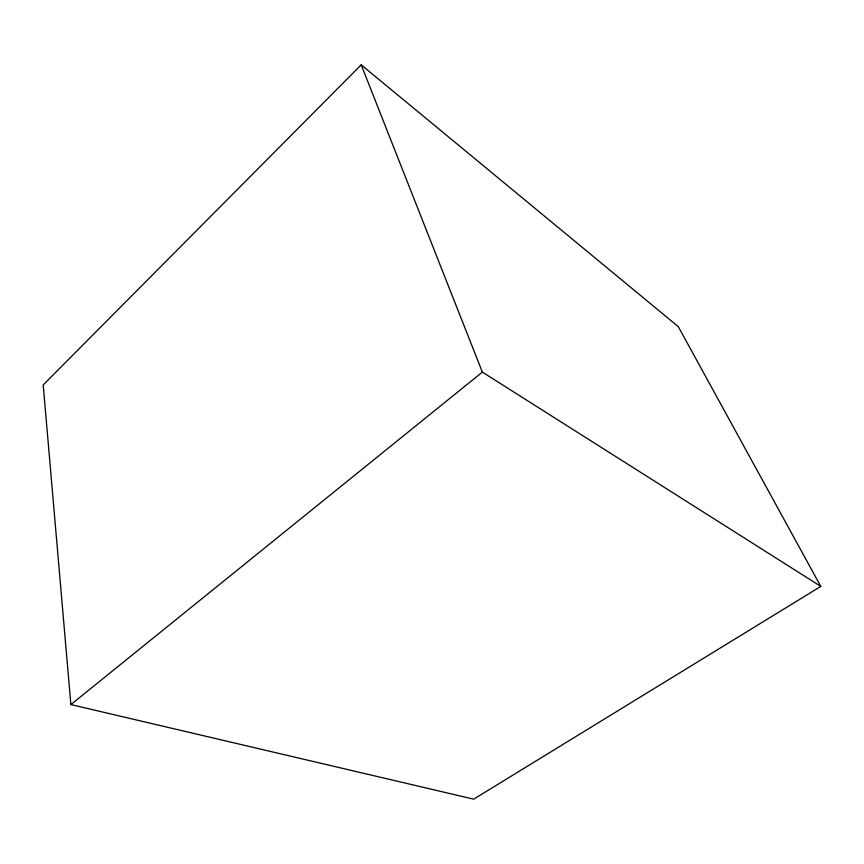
<?xml version="1.0" encoding="UTF-8"?>
<svg xmlns="http://www.w3.org/2000/svg" width="864" height="864" viewBox="0 0 864 864"><rect width="100%" height="100%" fill="white"/><g stroke="black" fill="none" stroke-linecap="round" stroke-linejoin="round"><path stroke-width="1.3" d="M361.206 64.843L43.2 384.934L70.88 704.581L473.699 799.157L820.8 586.408L678.272 326.614L361.206 64.843L482.36 372.103L820.8 586.408M70.88 704.581L482.36 372.103"/></g></svg>
